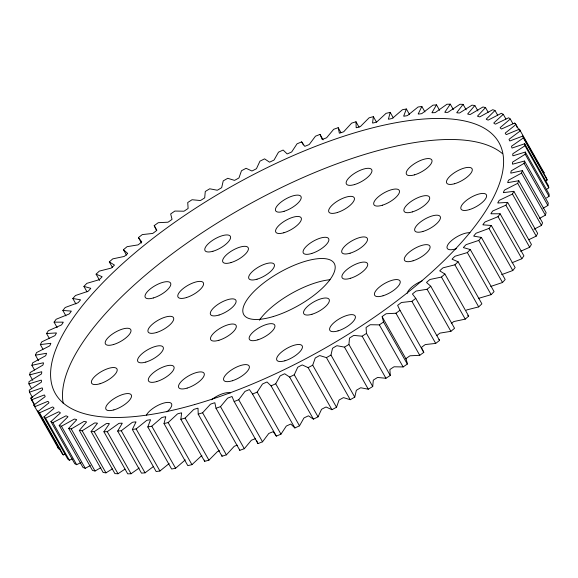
<?xml version="1.0" encoding="UTF-8"?>
<svg xmlns="http://www.w3.org/2000/svg" width="578" height="578" viewBox="0 0 578 578"><rect width="100%" height="100%" fill="white"/><g stroke="black" fill="none" stroke-linecap="round" stroke-linejoin="round"><path stroke-width="0.87" d="M219.719 450.818L218.159 451.288A1.019 0.376 -29.5 0 0 216.988 452.083L208.918 460.167L204.641 461.36L180.842 419.288L181.579 413.263A1.019 0.376 -29.5 0 0 181.124 412.916L178.089 413.704A1.019 0.376 -29.5 0 0 176.89 414.477L168.147 422.576L164.015 423.558L187.814 465.63L191.947 464.647L200.689 456.548A1.019 0.376 -29.5 0 1 201.888 455.775M204.641 461.36L204.655 460.081M126.531 255.151L123.446 249.703L127.102 246.669L137.34 245A1.019 0.376 -29.5 0 0 138.604 244.501L141.321 242.326A1.019 0.376 -29.5 0 0 141.531 241.64L138.438 237.587L142.296 234.589L152.007 233.519A1.019 0.376 -29.5 0 0 153.249 233.071L156.103 230.933A1.019 0.376 -29.5 0 0 156.407 230.21L154.21 225.637L158.249 222.696L167.367 222.227A1.019 0.376 -29.5 0 0 168.588 221.836L171.558 219.741A1.019 0.376 -29.5 0 0 171.962 218.99L170.669 213.932L174.867 211.057L183.342 211.194A1.019 0.376 -29.5 0 0 184.534 210.862L187.604 208.817A1.019 0.376 -29.5 0 0 188.096 208.037L187.727 202.524L192.055 199.735L199.844 200.479A1.019 0.376 -29.5 0 0 200.992 200.205L204.157 198.225A1.019 0.376 -29.5 0 0 204.735 197.423L205.277 191.484L209.713 188.796L216.779 190.14A1.019 0.376 -29.5 0 0 217.877 189.924L221.114 188.023A1.019 0.376 -29.5 0 0 221.771 187.207L223.238 180.871L227.754 178.299L234.047 180.235A1.019 0.376 -29.5 0 0 235.094 180.083L238.382 178.277A1.019 0.376 -29.5 0 0 239.126 177.439L241.488 170.741L246.069 168.306L251.56 170.821A1.019 0.376 -29.5 0 0 252.55 170.727L255.873 169.022A1.019 0.376 -29.5 0 0 256.69 168.176L259.948 161.161L264.565 158.863L269.211 161.948A1.019 0.376 -29.5 0 0 270.143 161.927L273.473 160.323A1.019 0.376 -29.5 0 0 274.362 159.477L278.502 152.173L283.119 150.034L286.912 153.676A1.019 0.376 -29.5 0 0 287.772 153.712L291.102 152.224A1.019 0.376 -29.5 0 0 292.056 151.378L297.041 143.835L301.651 141.87L304.555 146.039A1.019 0.376 -29.5 0 0 305.343 146.133L308.645 144.775A1.019 0.376 -29.5 0 0 309.664 143.936L315.472 136.191L320.039 134.407L322.04 139.081A1.019 0.376 -29.5 0 0 322.755 139.24L326.021 138.019A1.019 0.376 -29.5 0 0 327.09 137.188L333.694 129.284L338.188 127.687L339.279 132.846A1.019 0.376 -29.5 0 0 339.907 133.07L343.115 131.986A1.019 0.376 -29.5 0 0 344.235 131.17L351.597 123.157L355.99 121.756L356.171 127.362A1.019 0.376 -29.5 0 0 356.713 127.644L359.841 126.712A1.019 0.376 -29.5 0 0 361.012 125.917L369.082 117.833L373.359 116.64L372.615 122.673A1.019 0.376 -29.5 0 0 373.07 123.013L376.112 122.225A1.019 0.376 -29.5 0 0 377.311 121.452L386.053 113.353L390.186 112.37L393.271 117.825M31.544 388.539L28.9 383.864L28.972 381.69L40.641 374.45A1.019 0.376 -29.5 0 0 41.594 373.605L41.768 371.979A1.019 0.376 -29.5 0 0 40.915 371.936L29.702 374.891L32.787 380.346M546.463 197.979L549.028 196.31L525.229 154.239L525.301 152.065L513.741 155.576A1.019 0.376 -29.5 0 1 512.816 155.59L512.744 154.08A1.019 0.376 -29.5 0 1 513.625 153.235L524.983 145.743L524.708 143.734L512.874 147.78A1.019 0.376 -29.5 0 1 511.891 147.867L511.566 146.472A1.019 0.376 -29.5 0 1 512.375 145.634L523.357 137.932L522.736 136.097L510.692 140.656A1.019 0.376 -29.5 0 1 509.644 140.808L509.074 139.551A1.019 0.376 -29.5 0 1 509.81 138.72L520.352 130.852L519.384 129.205L507.202 134.248A1.019 0.376 -29.5 0 1 506.104 134.457L505.288 133.337A1.019 0.376 -29.5 0 1 505.938 132.521L515.981 124.53L514.687 123.085L502.419 128.591A1.019 0.376 -29.5 0 1 501.278 128.858L500.223 127.883A1.019 0.376 -29.5 0 1 500.794 127.088L510.28 119.017L508.654 117.775L496.386 123.706A1.019 0.376 -29.5 0 1 495.202 124.032L493.915 123.215A1.019 0.376 -29.5 0 1 494.392 122.435L503.272 114.336L505.916 119.01M549.028 196.31L549.1 194.136L525.301 152.065M256.524 440.407L257.961 443.593L262.528 441.809L268.337 434.064A1.019 0.376 -29.5 0 1 269.355 433.225L272.657 431.867A1.019 0.376 -29.5 0 1 273.445 431.961L276.349 436.13L280.959 434.165L285.944 426.622A1.019 0.376 -29.5 0 1 286.898 425.776L290.228 424.288A1.019 0.376 -29.5 0 1 291.088 424.324L294.881 427.966L299.498 425.827L303.638 418.523A1.019 0.376 -29.5 0 1 304.527 417.677L307.857 416.073A1.019 0.376 -29.5 0 1 308.789 416.052L313.435 419.137L318.052 416.839L321.31 409.824A1.019 0.376 -29.5 0 1 322.127 408.978L325.45 407.273A1.019 0.376 -29.5 0 1 326.44 407.179L331.931 409.694L336.512 407.259L338.874 400.561A1.019 0.376 -29.5 0 1 339.618 399.723L342.906 397.917A1.019 0.376 -29.5 0 1 343.953 397.765L350.246 399.701L354.762 397.129L356.229 390.793A1.019 0.376 -29.5 0 1 356.886 389.977L360.123 388.076A1.019 0.376 -29.5 0 1 361.221 387.86L368.287 389.204L372.723 386.516L373.265 380.577A1.019 0.376 -29.5 0 1 373.843 379.775L377.008 377.795A1.019 0.376 -29.5 0 1 378.156 377.521L385.945 378.265L390.273 375.476L366.474 333.405L366.098 327.892A1.019 0.376 -29.5 0 1 366.589 327.112L369.667 325.074A1.019 0.376 -29.5 0 1 370.852 324.735L379.334 324.872L383.525 322.004L382.239 316.946A1.019 0.376 -29.5 0 1 382.636 316.195L385.613 314.092A1.019 0.376 -29.5 0 1 386.834 313.702L395.952 313.233L399.983 310.292L397.787 305.726A1.019 0.376 -29.5 0 1 398.098 305.003L400.944 302.858A1.019 0.376 -29.5 0 1 402.194 302.41L411.897 301.34L415.755 298.349L412.663 294.289A1.019 0.376 -29.5 0 1 412.88 293.602L415.589 291.428A1.019 0.376 -29.5 0 1 416.854 290.929L427.099 289.26L430.755 286.233L426.781 282.707A1.019 0.376 -29.5 0 1 426.904 282.064L429.461 279.868A1.019 0.376 -29.5 0 1 430.74 279.319L441.455 277.064L444.894 274.015L440.06 271.046A1.019 0.376 -29.5 0 1 440.089 270.439L442.481 268.243A1.019 0.376 -29.5 0 1 443.76 267.643L454.893 264.811L458.087 261.762L481.893 303.833L478.7 306.882L467.566 309.714A1.019 0.376 -29.5 0 0 466.28 310.307M390.273 375.476L389.904 369.963A1.019 0.376 -29.5 0 1 390.396 369.183L393.466 367.138A1.019 0.376 -29.5 0 1 394.658 366.806L403.133 366.943L407.331 364.068L407.194 362.861L406.038 359.01L382.145 316.773M164.015 423.558L165.669 417.143A1.019 0.376 -29.5 0 0 165.301 416.745L162.375 417.374A1.019 0.376 -29.5 0 0 161.146 418.118L151.79 426.196L147.816 426.954L171.623 469.025L175.589 468.259L184.946 460.182A1.019 0.376 -29.5 0 1 185.271 459.878M390.186 112.37L388.532 118.786A1.019 0.376 -29.5 0 0 388.893 119.191L391.819 118.555A1.019 0.376 -29.5 0 0 393.054 117.818L402.411 109.741L406.377 108.975L409.462 114.43M29.702 374.891L30.114 372.557L42.035 365.614A1.019 0.376 -29.5 0 0 43.047 364.769L43.473 363.042A1.019 0.376 -29.5 0 0 42.693 362.933L31.884 365.318L34.528 369.992M542.93 208.383L547.886 205.443L524.087 163.372L524.499 161.038L513.286 163.993A1.019 0.376 -29.5 0 1 512.433 163.95L512.607 162.324A1.019 0.376 -29.5 0 1 513.553 161.479L525.229 154.239M547.886 205.443L548.298 203.109L524.499 161.038M372.723 386.516L348.917 344.452L349.466 338.506A1.019 0.376 -29.5 0 1 350.044 337.704L353.209 335.731A1.019 0.376 -29.5 0 1 354.357 335.457L362.146 336.194L366.474 333.405M147.816 426.954L150.374 420.184A1.019 0.376 -29.5 0 0 150.107 419.736L147.311 420.206A1.019 0.376 -29.5 0 0 146.053 420.914L136.126 428.927L132.348 429.468L156.147 471.532L159.925 470.998L169.166 463.549M406.377 108.975L403.82 115.745A1.019 0.376 -29.5 0 0 404.094 116.2L406.89 115.723A1.019 0.376 -29.5 0 0 408.147 115.015L418.075 107.002L421.853 106.468L424.938 111.915M31.884 365.318L32.635 362.847L44.744 356.229A1.019 0.376 -29.5 0 0 45.814 355.398L46.486 353.57A1.019 0.376 -29.5 0 0 45.778 353.396L35.431 355.195L38.516 360.65M533.993 229.256L541.47 225.406L542.569 222.805L518.762 180.733L508.416 182.532A1.019 0.376 -29.5 0 1 507.715 182.366L508.387 180.531A1.019 0.376 -29.5 0 1 509.449 179.7L521.558 173.089L522.317 170.618L511.508 172.995A1.019 0.376 -29.5 0 1 510.728 172.894L511.147 171.16A1.019 0.376 -29.5 0 1 512.159 170.322L524.087 163.372M539.534 218.39L545.365 215.153L546.116 212.682L522.317 170.618M180.842 419.288L185.119 418.096L193.189 410.019A1.019 0.376 -29.5 0 1 194.353 409.224L197.488 408.285A1.019 0.376 -29.5 0 1 198.03 408.567L198.203 414.173L202.603 412.771L209.959 404.759A1.019 0.376 -29.5 0 1 211.086 403.95L214.294 402.866A1.019 0.376 -29.5 0 1 214.922 403.09L216.013 408.241L220.507 406.645L227.111 398.741A1.019 0.376 -29.5 0 1 228.18 397.917L231.446 396.689A1.019 0.376 -29.5 0 1 232.154 396.855L234.162 401.529L238.721 399.738L244.53 391.992A1.019 0.376 -29.5 0 1 245.549 391.154L248.858 389.796A1.019 0.376 -29.5 0 1 249.645 389.897L252.55 394.066L257.152 392.094L262.145 384.551A1.019 0.376 -29.5 0 1 263.098 383.705L266.429 382.224A1.019 0.376 -29.5 0 1 267.289 382.26L271.075 385.894L275.699 383.756L279.831 376.451A1.019 0.376 -29.5 0 1 280.72 375.606L284.058 374.009A1.019 0.376 -29.5 0 1 284.99 373.98L289.636 377.066L294.253 374.768L297.511 367.752A1.019 0.376 -29.5 0 1 298.327 366.907L301.651 365.202A1.019 0.376 -29.5 0 1 302.641 365.108L308.125 367.63L312.705 365.188L315.075 358.49A1.019 0.376 -29.5 0 1 315.812 357.659L319.099 355.853A1.019 0.376 -29.5 0 1 320.154 355.694L326.44 357.63L330.963 355.065L332.422 348.722A1.019 0.376 -29.5 0 1 333.087 347.905L336.317 346.005A1.019 0.376 -29.5 0 1 337.422 345.796L344.481 347.132L348.917 344.452M132.348 429.468L135.794 422.381A1.019 0.376 -29.5 0 0 135.613 421.875L132.962 422.186A1.019 0.376 -29.5 0 0 131.69 422.858L121.257 430.755L117.681 431.072L141.487 473.144L145.056 472.826L153.488 466.468M421.853 106.468L418.407 113.548A1.019 0.376 -29.5 0 0 418.58 114.054L421.232 113.743A1.019 0.376 -29.5 0 0 422.504 113.071L432.944 105.174L436.513 104.856L439.598 110.311M35.431 355.195L36.53 352.594L48.754 346.352A1.019 0.376 -29.5 0 0 49.874 345.536L50.785 343.614A1.019 0.376 -29.5 0 0 50.163 343.39L40.337 344.589L42.982 349.264M528.726 239.733L536.232 236.12L537.663 233.411L513.856 191.34L504.038 192.546A1.019 0.376 -29.5 0 1 503.416 192.315L504.327 190.4A1.019 0.376 -29.5 0 1 505.447 189.584L517.671 183.334L518.762 180.733M117.681 431.072L122.001 423.717A1.019 0.376 -29.5 0 0 121.922 423.161L119.422 423.306A1.019 0.376 -29.5 0 0 118.143 423.941L107.255 431.679L103.91 431.766L127.716 473.837L131.054 473.75L139.154 468.021M436.513 104.856L432.2 112.219A1.019 0.376 -29.5 0 0 432.279 112.768L434.772 112.623A1.019 0.376 -29.5 0 0 436.05 111.995L446.946 104.25L450.284 104.163L453.369 109.618M40.337 344.589L41.768 341.88L54.043 336.035A1.019 0.376 -29.5 0 0 55.199 335.233L56.348 333.246A1.019 0.376 -29.5 0 0 55.813 332.957L46.565 333.549L49.217 338.224M520.59 251.293L529.679 247.254L531.435 244.451L507.629 202.379L498.38 202.979A1.019 0.376 -29.5 0 1 497.846 202.69L498.995 200.696A1.019 0.376 -29.5 0 1 500.158 199.901L512.433 194.056L513.856 191.34M103.91 431.766L109.076 424.173A1.019 0.376 -29.5 0 0 109.09 423.573L106.771 423.558A1.019 0.376 -29.5 0 0 105.485 424.144L94.207 431.687L91.107 431.542L114.914 473.613L118.006 473.75L124.942 469.155M450.284 104.163L445.118 111.756A1.019 0.376 -29.5 0 0 445.103 112.356L447.43 112.378A1.019 0.376 -29.5 0 0 448.709 111.785L459.994 104.25L463.086 104.387L466.171 109.842M46.565 333.549L48.321 330.746L60.574 325.335A1.019 0.376 -29.5 0 0 61.774 324.561L63.154 322.502A1.019 0.376 -29.5 0 0 62.706 322.156L54.086 322.148L56.153 319.258L68.32 314.316A1.019 0.376 -29.5 0 0 69.548 313.572L71.145 311.463A1.019 0.376 -29.5 0 0 70.791 311.058L62.85 310.444L65.22 307.489L77.228 303.038A1.019 0.376 -29.5 0 0 78.478 302.323L80.299 300.177A1.019 0.376 -29.5 0 0 80.039 299.715L72.814 298.501L75.48 295.495L87.256 291.565A1.019 0.376 -29.5 0 0 88.528 290.886L90.544 288.704A1.019 0.376 -29.5 0 0 90.378 288.198L83.926 286.385L86.859 283.35L98.347 279.962A1.019 0.376 -29.5 0 0 99.626 279.319L101.836 277.122A1.019 0.376 -29.5 0 0 101.764 276.566L96.107 274.167L99.3 271.118L110.434 268.286A1.019 0.376 -29.5 0 0 111.72 267.693L114.112 265.49A1.019 0.376 -29.5 0 0 114.133 264.883L109.307 261.921L112.746 258.872L123.461 256.61A1.019 0.376 -29.5 0 0 124.74 256.061L127.297 253.872A1.019 0.376 -29.5 0 0 127.413 253.222L123.446 249.703M512.036 262.744L521.847 258.742L523.914 255.852L500.115 213.781L491.495 213.773A1.019 0.376 -29.5 0 1 491.047 213.427L492.427 211.367A1.019 0.376 -29.5 0 1 493.626 210.594L505.88 205.183L507.629 202.379M91.107 431.542L97.09 423.761A1.019 0.376 -29.5 0 0 97.205 423.118L95.067 422.937A1.019 0.376 -29.5 0 0 93.788 423.479L82.177 430.776L79.345 430.408L86.115 422.482A1.019 0.376 -29.5 0 0 86.317 421.796L84.381 421.449A1.019 0.376 -29.5 0 0 83.116 421.94L71.239 428.955L68.695 428.363L76.202 420.329A1.019 0.376 -29.5 0 0 76.506 419.614L74.772 419.101A1.019 0.376 -29.5 0 0 73.529 419.541L61.456 426.232L59.202 425.415L67.416 417.33A1.019 0.376 -29.5 0 0 67.807 416.579L66.297 415.914A1.019 0.376 -29.5 0 0 65.076 416.297L52.873 422.626L50.929 421.593L59.801 413.494A1.019 0.376 -29.5 0 0 60.285 412.721L58.999 411.897A1.019 0.376 -29.5 0 0 57.814 412.222L45.546 418.161L43.921 416.911L53.407 408.848A1.019 0.376 -29.5 0 0 53.971 408.046L52.923 407.071A1.019 0.376 -29.5 0 0 51.774 407.345L39.514 412.844L38.22 411.399L48.256 403.408A1.019 0.376 -29.5 0 0 48.913 402.591L48.097 401.472A1.019 0.376 -29.5 0 0 46.999 401.681L34.81 406.724L33.849 405.077L44.39 397.216A1.019 0.376 -29.5 0 0 45.12 396.378L44.549 395.128A1.019 0.376 -29.5 0 0 43.509 395.273L31.465 399.832L30.844 397.996L41.826 390.295A1.019 0.376 -29.5 0 0 42.635 389.456L42.31 388.069A1.019 0.376 -29.5 0 0 41.32 388.149L29.492 392.195L29.211 390.186L40.568 382.694A1.019 0.376 -29.5 0 0 41.457 381.848L41.378 380.338A1.019 0.376 -29.5 0 0 40.453 380.36L28.9 383.864M463.086 104.387L457.104 112.168A1.019 0.376 -29.5 0 0 456.996 112.811L459.134 112.999A1.019 0.376 -29.5 0 0 460.406 112.45L472.024 105.153L474.849 105.521L477.934 110.976M501.617 274.658L512.78 270.511L515.15 267.556L491.343 225.485L483.403 224.871A1.019 0.376 -29.5 0 1 483.049 224.466L484.653 222.364A1.019 0.376 -29.5 0 1 485.881 221.612L498.041 216.671L500.115 213.781M474.849 105.521L468.086 113.454A1.019 0.376 -29.5 0 0 467.877 114.133L469.82 114.48A1.019 0.376 -29.5 0 0 471.084 113.989L482.962 106.973L485.506 107.573L488.15 112.248M490.744 286.435L502.52 282.505L505.186 279.499L481.38 237.428L474.162 236.214A1.019 0.376 -29.5 0 1 473.902 235.759L475.716 233.606A1.019 0.376 -29.5 0 1 476.973 232.891L488.974 228.44L491.343 225.485M485.506 107.573L477.992 115.6A1.019 0.376 -29.5 0 0 477.695 116.315L479.429 116.828A1.019 0.376 -29.5 0 0 480.672 116.388L492.745 109.697L494.999 110.514L497.644 115.188M478.374 298.681A1.019 0.376 -29.5 0 1 479.653 298.038L491.141 294.65L494.074 291.615L470.275 249.544L463.816 247.731A1.019 0.376 -29.5 0 1 463.65 247.225L465.673 245.043A1.019 0.376 -29.5 0 1 466.945 244.364L478.721 240.434L481.38 237.428M216.013 408.241L239.812 450.313L244.306 448.716L250.91 440.812A1.019 0.376 -29.5 0 1 251.979 439.981L255.245 438.76A1.019 0.376 -29.5 0 1 255.671 438.659M494.999 110.514L486.777 118.598A1.019 0.376 -29.5 0 0 486.387 119.35L487.904 120.014A1.019 0.376 -29.5 0 0 489.118 119.632L501.328 113.302L503.272 114.336M458.087 261.762L452.43 259.363A1.019 0.376 -29.5 0 1 452.357 258.807L454.575 256.61A1.019 0.376 -29.5 0 1 455.854 255.975L467.342 252.579L470.275 249.544M198.203 414.173L222.01 456.244L226.403 454.843L233.765 446.83A1.019 0.376 -29.5 0 1 234.885 446.014L237.291 445.205M451.346 323.579L453.26 321.939A1.019 0.376 -29.5 0 1 454.539 321.39L465.254 319.128L468.693 316.079L444.894 274.015M436.679 335.674L439.396 333.499A1.019 0.376 -29.5 0 1 440.66 333L450.898 331.331L454.554 328.297L430.755 286.233M406.038 359.01A1.019 0.376 -29.5 0 1 406.442 358.259L409.412 356.164A1.019 0.376 -29.5 0 1 410.633 355.773L419.751 355.304L423.79 352.363L421.593 347.79A1.019 0.376 -29.5 0 1 421.897 347.067L424.751 344.929A1.019 0.376 -29.5 0 1 425.993 344.481L435.704 343.411L439.562 340.413L439.013 339.416M545.365 181.319L547.156 180.004L546.535 178.168L522.736 136.097M546.304 189.533L548.789 187.814L548.508 185.805L524.708 143.734M112.363 468.874L105.976 472.847L103.151 472.479L79.345 430.408M100.796 467.674L95.038 471.027L92.494 470.427L68.695 428.363M90.32 465.55L85.255 468.303L83.001 467.486L59.202 425.415M80.999 462.516L76.672 464.698L74.728 463.664L50.929 421.593M43.921 416.911L67.72 458.983L69.346 460.225L72.098 458.968M38.22 411.399L62.019 453.47L63.313 454.915L65.372 454.048M57.648 447.148L58.616 448.795L59.968 448.268M467.754 315.321L468.693 316.079M543.19 171.276L544.151 172.923L519.384 129.205M515.981 124.53L519.066 129.985M523.357 137.932L547.156 180.004M514.687 123.085L515.569 124.638M516.45 126.199L517.332 127.76M510.28 119.017L512.924 123.692M524.983 145.743L548.789 187.814M521.558 173.089L545.365 215.153M517.671 183.334L541.47 225.406M512.433 194.056L536.232 236.12M505.88 205.183L529.679 247.254M498.041 216.671L521.847 258.742M488.974 228.44L512.78 270.511M478.721 240.434L502.52 282.505M467.342 252.579L491.141 294.65M373.359 116.64L376.444 122.095M454.893 264.811L478.7 306.882M355.99 121.756L359.075 127.211M441.455 277.064L465.254 319.128M338.188 127.687L340.832 132.362M427.099 289.26L450.898 331.331M415.755 298.349L439.562 340.413M320.039 134.407L323.124 139.854M411.897 301.34L435.704 343.411M399.983 310.292L423.79 352.363M301.651 141.87L303.414 144.984M395.952 313.233L419.751 355.304M383.525 322.004L407.331 364.068M379.334 324.872L403.133 366.943M362.146 336.194L385.945 378.265M344.481 347.132L368.287 389.204M330.963 355.065L354.762 397.129M326.44 357.63L350.246 399.701M312.705 365.188L336.512 407.259M308.125 367.63L331.931 409.694M294.253 374.768L318.052 416.839M289.636 377.066L313.435 419.137M275.699 383.756L299.498 425.827M271.075 385.894L294.881 427.966M257.152 392.094L280.959 434.165M252.55 394.066L276.349 436.13M154.21 225.637L156.855 230.311M238.721 399.738L262.528 441.809M234.162 401.529L257.961 443.593M138.438 237.587L141.523 243.035M220.507 406.645L244.306 448.716M202.603 412.771L226.403 454.843M109.307 261.921L112.392 267.368M185.119 418.096L208.918 460.167M96.107 274.167L99.633 280.402M168.147 422.576L191.947 464.647M83.926 286.385L87.011 291.839M151.79 426.196L175.589 468.259M72.814 298.501L75.899 303.956M136.126 428.927L159.925 470.998M62.85 310.444L65.935 315.899M121.257 430.755L145.056 472.826M54.086 322.148L57.171 327.603M107.255 431.679L131.054 473.75M94.207 431.687L118.006 473.75M82.177 430.776L105.976 472.847M71.239 428.955L95.038 471.027M61.456 426.232L85.255 468.303M52.873 422.626L76.672 464.698M45.546 418.161L69.346 460.225M29.492 392.195L32.578 397.65M39.514 412.844L63.313 454.915M30.844 397.996L34.369 404.232M31.465 399.832L34.991 406.059M37.635 410.734L38.516 412.295M45.127 423.977L46.009 425.538M54.383 440.342L55.264 441.903M33.849 405.077L58.616 448.795M239.415 449.236L239.812 450.313M221.815 455.059L222.01 456.244M259.341 320.198A51.969 19.045 -29.5 0 1 330.024 279.723M63.204 403.35A254.826 93.39 -29.5 0 1 241.907 208.34A254.826 93.39 -29.5 0 1 502.571 153.712M146.451 415.098A14.544 5.332 -29.5 0 1 166.11 402.548A14.544 5.332 -29.5 0 1 166.847 411.897M211.483 399.788A14.544 5.332 -29.5 0 1 230.362 392.989M407.223 293.299A14.544 5.332 -29.5 0 1 422.07 280.944M456.548 248.605A14.544 5.332 -29.5 0 1 449.077 243.049A14.544 5.332 -29.5 0 1 469.972 232.739M273.286 316.527A51.969 19.045 -29.5 0 0 334.481 263.879A51.969 19.045 -29.5 0 0 259.233 286.587A51.969 19.045 -29.5 0 0 273.286 316.527M219.069 315.01A14.544 5.332 -29.5 0 0 235.875 300.257A14.544 5.332 -29.5 0 0 214.655 306.904A14.544 5.332 -29.5 0 0 219.069 315.01M156.746 332.429A14.544 5.332 -29.5 0 0 173.479 317.669A14.544 5.332 -29.5 0 0 152.224 324.381A14.544 5.332 -29.5 0 0 156.746 332.429M113.693 344.474A14.544 5.332 -29.5 0 0 130.816 329.735A14.544 5.332 -29.5 0 0 109.755 336.093A14.544 5.332 -29.5 0 0 113.693 344.474M218.889 340.283A14.544 5.332 -29.5 0 0 236.149 325.559A14.544 5.332 -29.5 0 0 215.168 331.786A14.544 5.332 -29.5 0 0 218.889 340.283M257.904 339.806A14.544 5.332 -29.5 0 0 274.709 325.053A14.544 5.332 -29.5 0 0 253.489 331.7A14.544 5.332 -29.5 0 0 257.904 339.806M311.947 314.273A14.544 5.332 -29.5 0 0 329.207 299.549A14.544 5.332 -29.5 0 0 308.219 305.776A14.544 5.332 -29.5 0 0 311.947 314.273M350.673 278.235A14.544 5.332 -29.5 0 0 367.478 263.474A14.544 5.332 -29.5 0 0 346.258 270.121A14.544 5.332 -29.5 0 0 350.673 278.235M350.087 253.2A14.544 5.332 -29.5 0 0 367.348 238.476A14.544 5.332 -29.5 0 0 346.359 244.704A14.544 5.332 -29.5 0 0 350.087 253.2M311.838 253.439A14.544 5.332 -29.5 0 0 328.644 238.678A14.544 5.332 -29.5 0 0 307.424 245.325A14.544 5.332 -29.5 0 0 311.838 253.439M257.029 279.203A14.544 5.332 -29.5 0 0 274.29 264.478A14.544 5.332 -29.5 0 0 253.301 270.714A14.544 5.332 -29.5 0 0 257.029 279.203M145.829 362.074A14.544 5.332 -29.5 0 0 163.242 347.364A14.544 5.332 -29.5 0 0 142.34 353.447A14.544 5.332 -29.5 0 0 145.829 362.074M156.761 381.545A14.544 5.332 -29.5 0 0 173.949 366.813A14.544 5.332 -29.5 0 0 152.924 373.106A14.544 5.332 -29.5 0 0 156.761 381.545M187.149 388.098A14.544 5.332 -29.5 0 0 204.113 373.352A14.544 5.332 -29.5 0 0 182.966 379.854A14.544 5.332 -29.5 0 0 187.149 388.098M232.399 380.736A14.544 5.332 -29.5 0 0 249.125 365.975A14.544 5.332 -29.5 0 0 227.869 372.687A14.544 5.332 -29.5 0 0 232.399 380.736M284.875 360.795A14.544 5.332 -29.5 0 0 302.294 346.085A14.544 5.332 -29.5 0 0 281.392 352.168A14.544 5.332 -29.5 0 0 284.875 360.795M338.043 330.876A14.544 5.332 -29.5 0 0 355.232 316.152A14.544 5.332 -29.5 0 0 334.207 322.445A14.544 5.332 -29.5 0 0 338.043 330.876M383.062 295.763A14.544 5.332 -29.5 0 0 400.027 281.016A14.544 5.332 -29.5 0 0 378.879 287.519A14.544 5.332 -29.5 0 0 383.062 295.763M413.118 260.779A14.544 5.332 -29.5 0 0 429.844 246.018A14.544 5.332 -29.5 0 0 408.588 252.731A14.544 5.332 -29.5 0 0 413.118 260.779M422.886 231.482A14.544 5.332 -29.5 0 0 440.306 216.779A14.544 5.332 -29.5 0 0 419.404 222.862A14.544 5.332 -29.5 0 0 422.886 231.482M412.338 211.902A14.544 5.332 -29.5 0 0 429.526 197.17A14.544 5.332 -29.5 0 0 408.502 203.463A14.544 5.332 -29.5 0 0 412.338 211.902M382.333 205.226A14.544 5.332 -29.5 0 0 399.29 190.48A14.544 5.332 -29.5 0 0 378.149 196.982A14.544 5.332 -29.5 0 0 382.333 205.226M337.465 212.473A14.544 5.332 -29.5 0 0 354.198 197.712A14.544 5.332 -29.5 0 0 332.942 204.424A14.544 5.332 -29.5 0 0 337.465 212.473M283.841 232.761A14.544 5.332 -29.5 0 0 301.254 218.051A14.544 5.332 -29.5 0 0 280.352 224.134A14.544 5.332 -29.5 0 0 283.841 232.761M231.056 262.564A14.544 5.332 -29.5 0 0 248.244 247.832A14.544 5.332 -29.5 0 0 227.219 254.132A14.544 5.332 -29.5 0 0 231.056 262.564M186.419 297.569A14.544 5.332 -29.5 0 0 203.377 282.815A14.544 5.332 -29.5 0 0 182.236 289.325A14.544 5.332 -29.5 0 0 186.419 297.569M100.088 383.705A14.544 5.332 -29.5 0 0 116.98 368.952A14.544 5.332 -29.5 0 0 95.803 375.519A14.544 5.332 -29.5 0 0 100.088 383.705M113.837 409.91A14.544 5.332 -29.5 0 0 131.408 395.222A14.544 5.332 -29.5 0 0 110.6 401.154A14.544 5.332 -29.5 0 0 113.837 409.91M469.502 209.59A14.544 5.332 -29.5 0 0 486.401 194.837A14.544 5.332 -29.5 0 0 465.225 201.404A14.544 5.332 -29.5 0 0 469.502 209.59M454.604 183.725A14.544 5.332 -29.5 0 0 472.175 169.029A14.544 5.332 -29.5 0 0 451.367 174.961A14.544 5.332 -29.5 0 0 454.604 183.725M414.527 174.845A14.544 5.332 -29.5 0 0 431.882 160.135A14.544 5.332 -29.5 0 0 410.944 166.276A14.544 5.332 -29.5 0 0 414.527 174.845M354.646 184.534A14.544 5.332 -29.5 0 0 371.777 169.795A14.544 5.332 -29.5 0 0 350.716 176.153A14.544 5.332 -29.5 0 0 354.646 184.534M284.101 211.288A14.544 5.332 -29.5 0 0 301.001 196.542A14.544 5.332 -29.5 0 0 279.824 203.102A14.544 5.332 -29.5 0 0 284.101 211.288M212.899 251.271A14.544 5.332 -29.5 0 0 230.47 236.583A14.544 5.332 -29.5 0 0 209.662 242.514A14.544 5.332 -29.5 0 0 212.899 251.271M153.315 297.966A14.544 5.332 -29.5 0 0 170.662 283.249A14.544 5.332 -29.5 0 0 149.731 289.397A14.544 5.332 -29.5 0 0 153.315 297.966M194.663 404.542A254.826 93.39 -29.5 0 0 501.025 147A254.826 93.39 -29.5 0 0 135.606 252.362A254.826 93.39 -29.5 0 0 194.663 404.542"/></g></svg>
